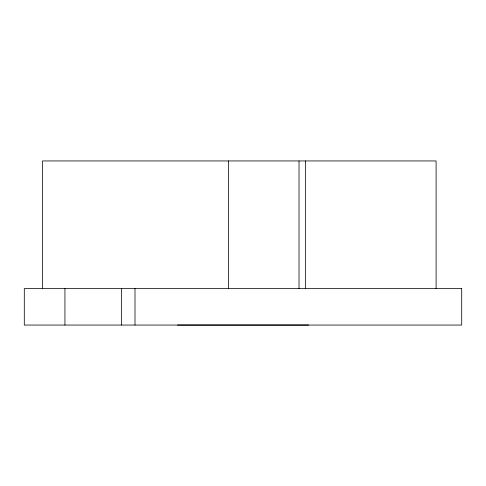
<?xml version="1.0" encoding="UTF-8"?>
<svg xmlns="http://www.w3.org/2000/svg" width="486" height="486" viewBox="0 0 486 486"><rect width="100%" height="100%" fill="white"/><g stroke="black" fill="none" stroke-linecap="round" stroke-linejoin="round"><path stroke-width="0.73" d="M308.64 325.043L177.512 325.043M436.094 288.587L436.094 160.945L42.501 160.945L42.501 288.587M305.384 160.945L305.384 288.635M299.03 160.945L299.03 288.587M228.608 160.945L228.608 288.587M134.993 288.587L134.993 325.055M121.47 288.587L121.47 325.055M64.942 288.587L64.942 325.055M461.7 288.587L24.3 288.587L24.3 325.055L461.7 325.055L461.7 288.587"/></g></svg>
